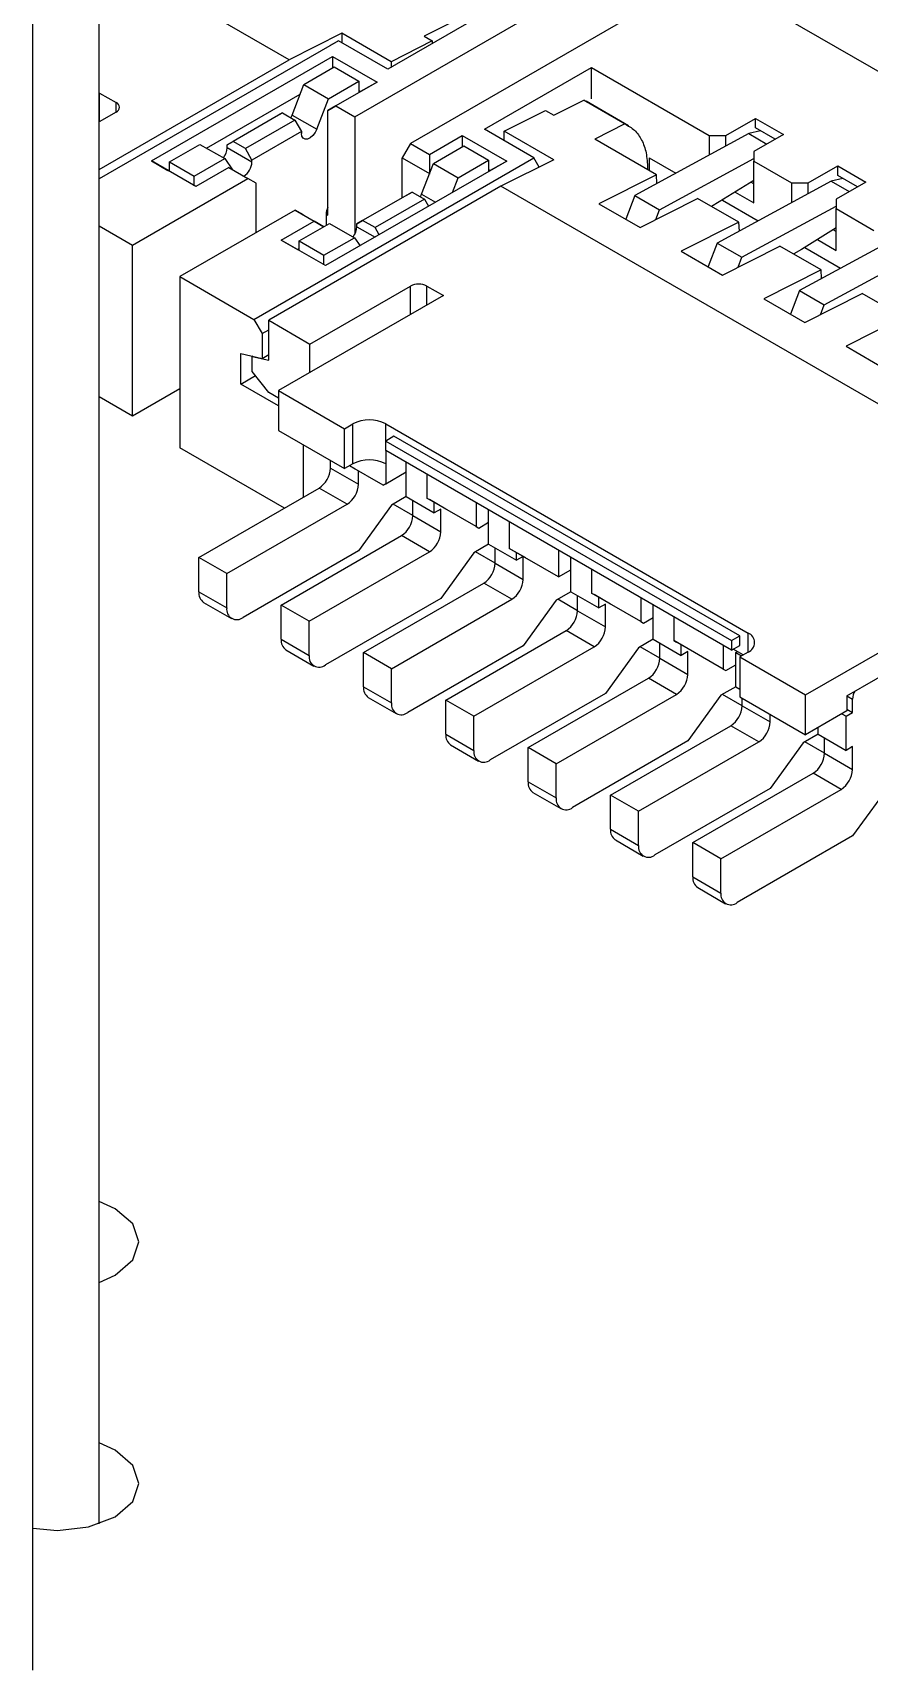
# Model space of a CAD drawing. Header units: millimetres. Extents: x 5 to 292, y 4 to 204.
# Drawn here: x 213.09 to 216.68, y 162.2 to 169.23 of the extents above; entities that cross this region are included whole.
import ezdxf

# ---------------------------------------------------------------- set-up
doc = ezdxf.new("R2010")
doc.units = ezdxf.units.MM

msp = doc.modelspace()

# ---------------------------------------------------------------- linework, layer by layer
at = {"color": 7, "linetype": 'Continuous', "lineweight": 25}
for p, q in [((213.3702, 162.8301), (213.3702, 173.9606)), ((213.0853, 162.2013), (213.0853, 171.862)), ((214.1855, 169.1181), (213.3702, 169.5887)), ((214.4683, 168.8732), (215.7765, 169.6283)), ((215.9796, 169.493), (214.7068, 168.7582)), ((215.9796, 169.493), (219.5151, 167.452)), ((215.0694, 169.3426), (214.6097, 169.0773)), ((214.8942, 169.2839), (214.7653, 169.219)), ((214.4118, 169.232), (214.1855, 169.1181)), ((214.4118, 169.232), (214.4118, 169.1916)), ((214.6239, 169.1096), (214.4118, 169.232)), ((214.7653, 169.219), (214.8007, 169.1986)), ((214.3976, 169.1997), (213.3702, 168.6066)), ((214.3976, 169.1997), (214.3623, 169.1793)), ((214.6097, 169.0773), (214.3976, 169.1997)), ((214.8007, 169.1986), (214.6239, 169.1096)), ((214.8007, 169.1986), (214.8007, 169.1875)), ((213.3702, 168.6474), (214.1855, 169.1181)), ((213.5951, 168.6833), (214.3729, 169.1324)), ((214.2495, 169.0121), (214.3799, 169.0875)), ((214.3729, 169.1324), (214.5638, 169.0222)), ((214.3729, 169.1324), (214.3729, 169.0834)), ((214.3799, 169.0875), (214.486, 169.0262)), ((214.6239, 169.1096), (214.6239, 169.0854)), ((215.025, 168.8195), (215.4846, 169.0848)), ((215.4846, 169.0848), (215.9902, 168.7929)), ((215.4846, 168.9504), (215.4846, 169.0848)), ((214.1984, 168.8806), (214.2495, 169.0121)), ((214.2495, 169.0121), (214.3555, 168.9509)), ((214.3555, 168.9509), (214.486, 169.0262)), ((214.5638, 169.0222), (214.387, 168.9201)), ((214.486, 169.0262), (214.486, 168.9773)), ((214.5638, 169.0222), (214.4931, 168.9813)), ((213.3702, 168.974), (213.3723, 168.9752)), ((213.3723, 168.9752), (213.443, 168.9344)), ((213.3723, 168.8691), (213.3723, 168.9752)), ((213.8316, 168.7383), (214.2331, 168.9701)), ((214.3045, 168.8194), (214.3555, 168.9509)), ((214.486, 168.9854), (214.4931, 168.9813)), ((215.322, 168.8796), (215.4509, 168.9445)), ((215.4509, 168.9445), (215.6277, 168.8424)), ((215.4645, 168.9357), (215.4509, 168.9445)), ((215.6431, 168.8347), (215.4609, 168.9398)), ((213.443, 168.8936), (213.3702, 168.8515)), ((213.3702, 168.8678), (213.3723, 168.8691)), ((213.3723, 168.8528), (213.3723, 168.8691)), ((214.1572, 168.8895), (213.9451, 168.767)), ((214.2102, 168.8589), (213.9981, 168.7364)), ((214.1325, 168.8752), (214.1572, 168.8895)), ((214.1572, 168.8895), (214.2102, 168.8589)), ((214.1928, 168.8689), (214.1984, 168.8806)), ((214.1984, 168.8806), (214.3045, 168.8194)), ((214.2102, 168.8589), (214.2385, 168.8099)), ((214.3517, 168.8997), (214.387, 168.9201)), ((214.387, 168.9201), (214.3517, 168.8997)), ((214.3517, 168.4506), (214.3517, 168.8997)), ((214.387, 168.9201), (214.4683, 168.8732)), ((214.4683, 168.8732), (214.4683, 168.3692)), ((215.1099, 168.8109), (215.2866, 168.9)), ((215.2866, 168.9), (215.322, 168.8796)), ((216.0609, 168.7929), (216.1882, 168.8664)), ((216.1882, 168.8664), (216.3084, 168.797)), ((216.1882, 168.8256), (216.1882, 168.8664)), ((214.2385, 168.8099), (214.0264, 168.6874)), ((214.2385, 168.8099), (214.2385, 168.8017)), ((214.7881, 168.7113), (214.9296, 168.7929)), ((214.9296, 168.7929), (215.1205, 168.6827)), ((214.9296, 168.7929), (214.9296, 168.7439)), ((215.2372, 168.697), (215.025, 168.8195)), ((215.322, 168.6885), (215.1099, 168.8109)), ((215.1099, 168.7705), (215.1099, 168.8109)), ((215.6277, 168.8424), (215.4981, 168.7772)), ((216.1599, 168.8011), (215.6704, 168.5348)), ((215.9902, 168.7929), (216.0609, 168.7929)), ((215.9902, 168.7929), (215.9902, 168.7088)), ((216.0609, 168.7472), (216.0609, 168.7929)), ((216.2094, 168.8128), (216.1599, 168.8011)), ((216.1599, 168.8011), (216.2377, 168.7562)), ((216.3084, 168.797), (216.1811, 168.7235)), ((216.2731, 168.7766), (216.1882, 168.8256)), ((216.2103, 168.8128), (216.2094, 168.8128)), ((213.6728, 168.6793), (213.8033, 168.7546)), ((213.8033, 168.7546), (213.9094, 168.6934)), ((213.9203, 168.7527), (213.9451, 168.767)), ((213.9451, 168.767), (213.9203, 168.7527)), ((213.9203, 168.7405), (213.9203, 168.7527)), ((213.9203, 168.7405), (214.0264, 168.6793)), ((213.9981, 168.7364), (213.9451, 168.767)), ((214.0264, 168.6874), (213.9981, 168.7364)), ((214.7068, 168.7582), (214.6715, 168.697)), ((214.7068, 168.7582), (214.7881, 168.7113)), ((214.8061, 168.6727), (214.9366, 168.748)), ((214.9366, 168.748), (215.0427, 168.6868)), ((215.7633, 168.6241), (215.4981, 168.7772)), ((216.1811, 168.7235), (216.1811, 168.6827)), ((213.786, 168.5731), (213.5951, 168.6833)), ((213.5951, 168.6833), (213.6658, 168.6425)), ((213.6658, 168.6425), (213.6728, 168.6466)), ((213.6728, 168.6793), (213.7789, 168.618)), ((213.6728, 168.6384), (213.6728, 168.6793)), ((213.7789, 168.618), (213.9094, 168.6934)), ((213.9274, 168.6548), (213.786, 168.5731)), ((213.9094, 168.6934), (213.9427, 168.6459)), ((213.9274, 168.6548), (214.0087, 168.6078)), ((213.9274, 168.6548), (213.9274, 168.6548)), ((214.0264, 168.6793), (214.0264, 168.6874)), ((214.0351, 168.003), (215.2372, 168.697)), ((215.1205, 168.6827), (214.3427, 168.2337)), ((214.6715, 168.5255), (214.6715, 168.697)), ((214.6715, 168.697), (214.7881, 168.6296)), ((214.7551, 168.5412), (214.8061, 168.6727)), ((214.7881, 168.7113), (214.7881, 168.6296)), ((214.8061, 168.6727), (214.9122, 168.6115)), ((214.9122, 168.6115), (215.0427, 168.6868)), ((215.0427, 168.6868), (215.0427, 168.6378)), ((215.0427, 168.646), (215.0498, 168.6419)), ((215.1205, 168.6827), (215.0498, 168.6419)), ((215.322, 168.6885), (215.0957, 168.5745)), ((215.2601, 168.6573), (215.2372, 168.697)), ((215.7251, 168.652), (215.7251, 168.6462)), ((215.7321, 168.6969), (215.8468, 168.6308)), ((215.7321, 168.6969), (215.7321, 168.6421)), ((215.7765, 168.4736), (216.1811, 168.6937)), ((216.1811, 168.6827), (216.3438, 168.5888)), ((216.1811, 168.5031), (216.1811, 168.6827)), ((216.4145, 168.5888), (216.5418, 168.6623)), ((216.5418, 168.6623), (216.662, 168.5929)), ((216.5418, 168.6215), (216.5418, 168.6623)), ((213.5137, 168.3221), (214.0087, 168.6078)), ((213.7789, 168.5772), (213.7789, 168.618)), ((214.0441, 168.5874), (214.0087, 168.6078)), ((214.0441, 168.5874), (214.0087, 168.6078)), ((214.0441, 168.3756), (214.0441, 168.5874)), ((215.0957, 168.5745), (214.0987, 167.999)), ((214.7881, 168.6296), (214.7898, 168.6306)), ((214.7881, 168.6296), (214.7881, 168.6263)), ((214.8877, 168.5483), (214.9122, 168.6115)), ((217.9242, 166.9417), (215.0957, 168.5745)), ((215.7633, 168.6241), (215.5165, 168.4998)), ((215.7655, 168.5866), (215.7633, 168.6241)), ((216.5135, 168.597), (216.024, 168.3307)), ((216.1811, 168.5997), (216.0326, 168.5072)), ((216.1811, 168.5847), (216.1686, 168.5919)), ((216.3438, 168.5888), (216.4145, 168.5888)), ((216.3438, 168.5888), (216.3438, 168.5047)), ((216.4145, 168.5431), (216.4145, 168.5888)), ((216.563, 168.6087), (216.5135, 168.597)), ((216.5135, 168.597), (216.5913, 168.5521)), ((216.662, 168.5929), (216.5347, 168.5194)), ((216.6266, 168.5725), (216.5418, 168.6215)), ((216.5639, 168.6087), (216.563, 168.6087)), ((214.7139, 168.55), (214.5018, 168.4276)), ((214.7669, 168.5194), (214.5548, 168.397)), ((214.6891, 168.5357), (214.7139, 168.55)), ((214.7139, 168.55), (214.7669, 168.5194)), ((214.7495, 168.5295), (214.7551, 168.5412)), ((214.7669, 168.5194), (214.7846, 168.4888)), ((215.6704, 168.5348), (215.6311, 168.4336)), ((215.6704, 168.5348), (215.7765, 168.4736)), ((215.6932, 168.3977), (215.9401, 168.5221)), ((216.1169, 168.42), (215.9401, 168.5221)), ((216.0326, 168.5072), (215.9993, 168.4879)), ((216.0462, 168.5156), (216.2003, 168.4267)), ((216.1006, 168.5495), (216.1811, 168.5031)), ((216.5347, 168.5194), (216.5347, 168.4786)), ((214.2118, 168.4725), (213.7169, 168.1867)), ((214.2118, 168.4725), (214.2932, 168.4255)), ((214.2472, 168.4521), (214.2118, 168.4725)), ((214.3446, 168.4547), (214.3517, 168.4506)), ((214.3446, 168.4547), (214.3446, 168.4062)), ((215.5165, 168.4998), (215.6932, 168.3977)), ((215.7601, 168.4314), (215.7765, 168.4736)), ((216.13, 168.2695), (216.5347, 168.4896)), ((216.5347, 168.4786), (216.6973, 168.3847)), ((216.5347, 168.299), (216.5347, 168.4786)), ((213.3702, 168.4049), (213.5137, 168.3221)), ((214.1517, 168.3439), (214.2932, 168.4255)), ((214.2295, 168.3398), (214.36, 168.4151)), ((214.2932, 168.4255), (214.3356, 168.401)), ((214.3356, 168.401), (214.2932, 168.4255)), ((214.36, 168.4151), (214.4661, 168.3539)), ((214.477, 168.4133), (214.5018, 168.4276)), ((214.5018, 168.4276), (214.477, 168.4133)), ((214.477, 168.401), (214.477, 168.4133)), ((214.5548, 168.397), (214.5018, 168.4276)), ((214.5725, 168.3663), (214.5548, 168.397)), ((216.1169, 168.42), (215.87, 168.2957)), ((216.1191, 168.3825), (216.1169, 168.42)), ((216.867, 168.3929), (216.3775, 168.1266)), ((216.5347, 168.3956), (216.3862, 168.303)), ((216.5347, 168.3806), (216.5222, 168.3878)), ((213.5137, 167.5872), (213.5137, 168.3221)), ((214.3427, 168.2337), (214.1517, 168.3439)), ((214.1517, 168.3439), (214.2225, 168.3031)), ((214.2225, 168.3031), (214.2295, 168.3071)), ((214.2295, 168.3398), (214.3356, 168.2786)), ((214.2295, 168.299), (214.2295, 168.3398)), ((214.3356, 168.2786), (214.4661, 168.3539)), ((214.4661, 168.3539), (214.4906, 168.3191)), ((215.87, 168.2957), (216.0468, 168.1936)), ((216.024, 168.3307), (215.9847, 168.2295)), ((216.024, 168.3307), (216.13, 168.2695)), ((216.0468, 168.1936), (216.2936, 168.318)), ((216.4704, 168.2159), (216.2936, 168.318)), ((216.3862, 168.303), (216.3528, 168.2838)), ((216.3998, 168.3115), (216.5539, 168.2225)), ((216.4542, 168.3454), (216.5347, 168.299)), ((214.3356, 168.2378), (214.3356, 168.2786)), ((214.3427, 168.2337), (214.3427, 168.2337)), ((216.1137, 168.2273), (216.13, 168.2695)), ((216.4836, 168.0654), (216.8882, 168.2855)), ((213.7169, 168.1867), (214.0351, 168.003)), ((213.7169, 168.1867), (213.7169, 167.4518)), ((216.4704, 168.2159), (216.2236, 168.0916)), ((216.4726, 168.1784), (216.4704, 168.2159)), ((214.8482, 168.1051), (214.1411, 167.6969)), ((214.2755, 167.8969), (214.7068, 168.1459)), ((214.7775, 168.1459), (214.8482, 168.1051)), ((216.2236, 168.0916), (216.4003, 167.9895)), ((216.3775, 168.1266), (216.3383, 168.0254)), ((216.3775, 168.1266), (216.4836, 168.0654)), ((216.4003, 167.9895), (216.6472, 168.1139)), ((216.824, 168.0118), (216.6472, 168.1139)), ((216.4672, 168.0232), (216.4836, 168.0654)), ((216.824, 168.0118), (216.5771, 167.8875)), ((214.0351, 168.003), (214.0704, 167.9418)), ((214.0704, 167.9418), (214.0987, 167.9581)), ((214.0704, 167.9418), (214.0704, 167.8357)), ((214.0987, 167.999), (214.2755, 167.8969)), ((214.0987, 167.8275), (214.0987, 167.999)), ((214.2755, 167.7744), (214.2755, 167.8969)), ((216.5771, 167.8875), (216.7539, 167.7854)), ((213.9785, 167.8561), (214.0704, 167.8357)), ((213.9785, 167.7254), (213.9785, 167.8561)), ((214.0296, 167.8447), (214.028, 167.8438)), ((214.028, 167.8438), (214.0987, 167.8275)), ((214.028, 167.7785), (214.028, 167.8438)), ((214.0704, 167.8357), (214.0987, 167.852)), ((213.9785, 167.7254), (214.0413, 167.7616)), ((214.0987, 167.6887), (214.028, 167.7785)), ((213.5137, 167.5872), (213.3702, 167.6701)), ((213.7169, 167.7045), (213.5137, 167.5872)), ((214.1411, 167.6315), (213.9785, 167.7254)), ((214.1411, 167.6642), (214.0987, 167.6887)), ((214.1411, 167.6969), (214.424, 167.5336)), ((214.1411, 167.6969), (214.1411, 167.5254)), ((214.1411, 167.5254), (214.424, 167.3621)), ((214.424, 167.5336), (214.4593, 167.554)), ((214.424, 167.3621), (214.424, 167.5336)), ((214.4593, 167.3825), (214.4593, 167.554)), ((214.6008, 167.554), (216.1564, 166.656)), ((214.1659, 167.1927), (213.7169, 167.4518)), ((214.2472, 167.2396), (214.2472, 167.4642)), ((214.6361, 167.5009), (214.6008, 167.4805)), ((214.6008, 167.4397), (214.6008, 167.4805)), ((214.6008, 167.4805), (216.0857, 166.6233)), ((216.121, 166.6437), (214.6361, 167.5009)), ((214.3639, 167.3641), (214.3639, 167.3968)), ((214.4593, 167.3825), (214.424, 167.3621)), ((216.0857, 166.5825), (214.6008, 167.4397)), ((214.6008, 167.4397), (214.6008, 167.3825)), ((214.6008, 167.3825), (214.6008, 167.2968)), ((214.6891, 167.2417), (214.6891, 167.3887)), ((214.3639, 167.3641), (214.4841, 167.2947)), ((214.5901, 167.2907), (214.4452, 167.3744)), ((214.4699, 167.3601), (214.4452, 167.3744)), ((214.4841, 167.2947), (214.4841, 167.3519)), ((214.6008, 167.2968), (214.6891, 167.3478)), ((214.7775, 167.3377), (214.7775, 167.2356)), ((213.7982, 166.9804), (214.3144, 167.2784)), ((214.4346, 167.209), (214.3144, 167.2784)), ((214.6008, 167.2968), (214.5901, 167.2907)), ((214.5901, 167.2907), (214.6008, 167.2968)), ((214.5901, 167.2907), (214.5901, 167.2907)), ((214.6892, 167.2417), (214.6255, 167.2049)), ((214.6891, 167.2417), (214.8094, 167.1723)), ((213.9184, 166.911), (214.4346, 167.209)), ((214.6255, 167.2049), (214.4841, 167.0089)), ((214.7174, 167.16), (214.6326, 167.209)), ((214.7174, 167.16), (214.7174, 167.2254)), ((214.9897, 167.1131), (214.7775, 167.2356)), ((214.7775, 167.2356), (214.7881, 167.2295)), ((214.8588, 167.1886), (214.7881, 167.2295)), ((214.8094, 167.1723), (214.8094, 167.2172)), ((214.8376, 167.1886), (214.8094, 167.1723)), ((214.8376, 167.0906), (214.8376, 167.1886)), ((214.9897, 167.2152), (214.9897, 167.1131)), ((215.0427, 167.0376), (215.0427, 167.1846)), ((214.7174, 167.16), (214.8376, 167.0906)), ((214.9897, 167.1131), (215.0003, 167.107)), ((214.9897, 167.1131), (215.0003, 167.107)), ((215.0003, 167.107), (215.0427, 167.1315)), ((215.0003, 167.107), (215.0003, 167.107)), ((215.1311, 167.1336), (215.1311, 167.0192)), ((214.1517, 166.7763), (214.6679, 167.0743)), ((214.7881, 167.0049), (214.6679, 167.0743)), ((215.0427, 167.0376), (214.9791, 167.0008)), ((215.0427, 167.0376), (215.1629, 166.9682)), ((213.7982, 166.8334), (213.7982, 166.9804)), ((213.9184, 166.911), (213.7982, 166.9804)), ((214.4841, 167.0089), (213.9891, 166.7232)), ((214.2719, 166.7069), (214.7881, 167.0049)), ((214.9791, 167.0008), (214.8376, 166.8048)), ((215.071, 166.9559), (214.9861, 167.0049)), ((215.071, 166.9559), (215.071, 167.0213)), ((215.3432, 166.8968), (215.1311, 167.0192)), ((215.2018, 166.9784), (215.1311, 167.0192)), ((215.1629, 166.9682), (215.1629, 167.0009)), ((215.1912, 166.9845), (215.1629, 166.9682)), ((215.1912, 166.8865), (215.1912, 166.9845)), ((215.3432, 167.0111), (215.3432, 166.8968)), ((215.3962, 166.8335), (215.3962, 166.9805)), ((213.9184, 166.764), (213.9184, 166.911)), ((215.071, 166.9559), (215.1912, 166.8865)), ((215.3432, 166.8968), (215.3962, 166.9274)), ((215.3432, 166.8968), (215.3432, 166.8968)), ((215.4846, 166.9295), (215.4846, 166.8274)), ((213.7982, 166.8334), (213.9184, 166.764)), ((214.5053, 166.5722), (215.0215, 166.8702)), ((215.1417, 166.8008), (215.0215, 166.8702)), ((215.3963, 166.8334), (215.3326, 166.7967)), ((215.3962, 166.8335), (215.5165, 166.7641)), ((215.4245, 166.7518), (215.4245, 166.8172)), ((215.6968, 166.7049), (215.4846, 166.8274)), ((215.4846, 166.8274), (215.4952, 166.8212)), ((215.566, 166.7804), (215.4952, 166.8212)), ((213.8189, 166.7876), (213.9391, 166.7183)), ((214.1517, 166.6293), (214.1517, 166.7763)), ((214.2719, 166.7069), (214.1517, 166.7763)), ((214.8376, 166.8048), (214.3427, 166.5191)), ((214.6255, 166.5028), (215.1417, 166.8008)), ((215.3326, 166.7967), (215.1912, 166.6007)), ((215.4245, 166.7518), (215.3397, 166.8008)), ((215.4245, 166.7518), (215.5447, 166.6824)), ((215.5165, 166.7641), (215.5165, 166.809)), ((215.5447, 166.7804), (215.5165, 166.7641)), ((215.5447, 166.6824), (215.5447, 166.7804)), ((215.6968, 166.807), (215.6968, 166.7049)), ((215.7498, 166.6294), (215.7498, 166.7764)), ((216.4039, 166.3906), (217.111, 166.7988)), ((214.2719, 166.5599), (214.2719, 166.7069)), ((215.6968, 166.7049), (215.7074, 166.6988)), ((215.6968, 166.7049), (215.7074, 166.6988)), ((215.7074, 166.6988), (215.7498, 166.7233)), ((215.7074, 166.6988), (215.7074, 166.6988)), ((215.8382, 166.7254), (215.8382, 166.6233)), ((216.5807, 166.3865), (217.111, 166.6927)), ((214.1517, 166.6293), (214.2719, 166.5599)), ((214.8588, 166.3681), (215.375, 166.6661)), ((215.4952, 166.5967), (215.375, 166.6661)), ((215.7498, 166.6294), (215.6862, 166.5926)), ((215.7498, 166.6294), (215.87, 166.56)), ((215.7781, 166.5477), (215.7781, 166.6131)), ((216.0503, 166.5008), (215.8382, 166.6233)), ((215.8382, 166.6233), (215.8488, 166.6171)), ((215.9195, 166.5763), (215.8488, 166.6171)), ((215.87, 166.56), (215.87, 166.6049)), ((216.0857, 166.6233), (216.121, 166.6437)), ((216.0857, 166.6233), (216.0857, 166.5825)), ((216.121, 166.6029), (216.121, 166.6437)), ((214.1725, 166.5835), (214.2927, 166.5142)), ((214.5053, 166.4252), (214.5053, 166.5722)), ((214.6255, 166.5028), (214.5053, 166.5722)), ((215.1912, 166.6007), (214.6962, 166.315)), ((214.9791, 166.2987), (215.4952, 166.5967)), ((215.6862, 166.5926), (215.5447, 166.3966)), ((215.7781, 166.5477), (215.6932, 166.5967)), ((215.7781, 166.5477), (215.8983, 166.4783)), ((215.8983, 166.5763), (215.87, 166.56)), ((215.8983, 166.4783), (215.8983, 166.5763)), ((216.0503, 166.6029), (216.0503, 166.5008)), ((216.0857, 166.5825), (216.121, 166.6029)), ((216.1352, 166.5621), (216.0927, 166.5866)), ((216.1034, 166.5723), (216.1104, 166.5763)), ((216.1034, 166.4253), (216.1034, 166.5723)), ((216.1034, 166.5723), (216.1281, 166.558)), ((216.1564, 166.5743), (216.121, 166.5539)), ((216.121, 166.5539), (216.4039, 166.3906)), ((216.121, 166.5539), (216.121, 166.3824)), ((214.6255, 166.3558), (214.6255, 166.5028)), ((216.0503, 166.5008), (216.0609, 166.4947)), ((216.0503, 166.5008), (216.0609, 166.4947)), ((216.0609, 166.4947), (216.1034, 166.5192)), ((216.0609, 166.4947), (216.0609, 166.4947)), ((214.5053, 166.4252), (214.6255, 166.3558)), ((215.5447, 166.3966), (215.0498, 166.1109)), ((215.2124, 166.164), (215.7286, 166.462)), ((215.8488, 166.3926), (215.7286, 166.462)), ((216.1034, 166.4252), (216.0397, 166.3885)), ((216.1034, 166.4253), (216.121, 166.4151)), ((214.526, 166.3794), (214.6462, 166.31)), ((214.8588, 166.2211), (214.8588, 166.3681)), ((214.9791, 166.2987), (214.8588, 166.3681)), ((215.3326, 166.0946), (215.8488, 166.3926)), ((216.0397, 166.3885), (215.8983, 166.1925)), ((216.1316, 166.3436), (216.0468, 166.3926)), ((216.121, 166.3824), (216.4039, 166.2192)), ((216.1316, 166.3436), (216.1316, 166.3763)), ((216.1316, 166.3436), (216.2518, 166.2742)), ((216.4039, 166.2192), (216.4039, 166.3906)), ((216.5807, 166.3865), (216.5807, 166.3212)), ((216.5807, 166.3294), (216.6054, 166.3151)), ((216.6054, 166.3151), (216.6054, 166.3722)), ((214.9791, 166.1517), (214.9791, 166.2987)), ((215.566, 165.9599), (216.0821, 166.2579)), ((216.2024, 166.1885), (216.0821, 166.2579)), ((216.2518, 166.2742), (216.2518, 166.3069)), ((216.5807, 166.3212), (216.4039, 166.2192)), ((216.5594, 166.309), (216.5771, 166.2988)), ((216.5771, 166.2988), (216.6054, 166.3151)), ((216.5771, 166.1518), (216.5771, 166.2988)), ((214.8588, 166.2211), (214.9791, 166.1517)), ((215.8983, 166.1925), (215.4033, 165.9068)), ((215.6862, 165.8905), (216.2024, 166.1885)), ((216.3933, 166.1844), (216.2518, 165.9884)), ((216.4569, 166.2211), (216.3933, 166.1844)), ((216.4852, 166.1395), (216.4003, 166.1885)), ((216.4569, 166.2212), (216.4569, 166.2498)), ((216.4569, 166.2212), (216.5771, 166.1518)), ((216.4852, 166.1395), (216.4852, 166.2048)), ((214.8796, 166.1753), (214.9998, 166.1059)), ((215.2124, 166.017), (215.2124, 166.164)), ((215.3326, 166.0946), (215.2124, 166.164)), ((216.4852, 166.1395), (216.6054, 166.0701)), ((216.6054, 166.1681), (216.5771, 166.1518)), ((216.6054, 166.0701), (216.6054, 166.1681)), ((215.3326, 165.9476), (215.3326, 166.0946)), ((215.9195, 165.7558), (216.4357, 166.0538)), ((216.5559, 165.9844), (216.4357, 166.0538)), ((215.2124, 166.017), (215.3326, 165.9476)), ((216.2518, 165.9884), (215.7569, 165.7027)), ((216.0397, 165.6864), (216.5559, 165.9844)), ((215.2331, 165.9712), (215.3533, 165.9018)), ((215.566, 165.8129), (215.566, 165.9599)), ((215.6862, 165.8905), (215.566, 165.9599)), ((216.7221, 165.946), (216.6054, 165.7843)), ((215.6862, 165.7435), (215.6862, 165.8905)), ((215.566, 165.8129), (215.6862, 165.7435)), ((215.5867, 165.7671), (215.7069, 165.6977)), ((216.6054, 165.7843), (216.1104, 165.4986)), ((215.9195, 165.6088), (215.9195, 165.7558)), ((216.0397, 165.6864), (215.9195, 165.7558)), ((216.0397, 165.5394), (216.0397, 165.6864)), ((215.9195, 165.6088), (216.0397, 165.5394)), ((215.9402, 165.563), (216.0604, 165.4936)), ((213.4387, 164.1835), (213.3702, 164.2143)), ((213.4387, 163.1467), (213.3702, 163.1774))]:
    msp.add_line(p, q, dxfattribs=at)
at = {"color": 8, "linetype": 'Continuous', "lineweight": 25}
for p, q in [((213.443, 168.8936), (213.443, 168.9344)), ((214.7551, 168.5412), (214.8152, 168.5065)), ((214.477, 168.401), (214.5548, 168.3561)), ((214.7068, 168.0235), (214.7068, 168.1459)), ((214.7775, 168.0643), (214.7775, 168.1459)), ((214.6008, 167.4805), (214.6008, 167.554)), ((216.1564, 166.5743), (216.1564, 166.656)), ((216.5806, 166.3865), (216.6054, 166.3722))]:
    msp.add_line(p, q, dxfattribs=at)
at = {"color": 7, "linetype": 'Continuous', "lineweight": 25, "flags": 128}
for points in [[(214.3045, 168.8194), (214.2972, 168.8049), (214.2874, 168.7922), (214.2762, 168.7827), (214.2647, 168.7774), (214.2542, 168.7768), (214.2458, 168.7811), (214.2404, 168.7897), (214.2385, 168.8017)], [(213.3702, 163.867), (213.4387, 163.8977), (213.5146, 163.9633), (213.5413, 164.0406), (213.5146, 164.1179), (213.4387, 164.1835)], [(213.0853, 162.8112), (213.1913, 162.8017), (213.3252, 162.8171), (213.4387, 162.8609), (213.5146, 162.9265), (213.5413, 163.0038), (213.5146, 163.0811), (213.4387, 163.1467)]]:
    msp.add_lwpolyline(points, dxfattribs=at)
at = {"color": 7, "linetype": 'Continuous', "lineweight": 25}
for centre, radius, start, end in [((213.4353, 168.914), 0.0218, 290.78345, 69.2147), ((213.8427, 168.7444), 0.0777, 321.9453, 357.08716), ((213.9505, 168.6822), 0.076, 302.27371, 357.7417), ((214.4145, 168.4525), 0.07, 153.95605, 178.24971), ((214.3994, 168.405), 0.0777, 321.95174, 357.0819), ((214.7422, 168.0777), 0.0769, 62.61057, 117.38943), ((214.53, 167.4175), 0.1537, 62.60929, 117.39071), ((214.53, 167.2461), 0.1537, 62.60929, 117.39071), ((214.2564, 167.369), 0.1076, 302.60706, 357.39294), ((214.3766, 167.2996), 0.1076, 302.60706, 357.39294), ((214.61, 167.1649), 0.1076, 302.60706, 357.39294), ((214.7302, 167.0955), 0.1076, 302.60706, 357.39294), ((214.9635, 166.9608), 0.1076, 302.60706, 357.39294), ((215.0837, 166.8914), 0.1076, 302.60706, 357.39294), ((213.8483, 166.8285), 0.0503, 174.38155, 234.29904), ((213.9615, 166.757), 0.0437, 170.78518, 309.20407), ((215.3171, 166.7567), 0.1076, 302.60706, 357.39294), ((215.4373, 166.6873), 0.1076, 302.60706, 357.39294), ((214.2018, 166.6244), 0.0503, 174.38155, 234.29904), ((216.1409, 166.6151), 0.0437, 290.78328, 69.21718), ((214.3151, 166.5529), 0.0437, 170.78518, 309.20407), ((215.6706, 166.5526), 0.1076, 302.60706, 357.39294), ((215.7908, 166.4832), 0.1076, 302.60706, 357.39294), ((214.5554, 166.4203), 0.0503, 174.38155, 234.29904), ((216.6774, 166.3698), 0.072, 149.20631, 178.05765), ((214.6686, 166.3488), 0.0437, 170.78518, 309.20407), ((216.0242, 166.3485), 0.1076, 302.60706, 357.39294), ((216.1444, 166.2791), 0.1076, 302.60706, 357.39294), ((214.9089, 166.2162), 0.0503, 174.38155, 234.29904), ((215.0222, 166.1447), 0.0437, 170.78518, 309.20407), ((216.3777, 166.1444), 0.1076, 302.60706, 357.39294), ((216.4979, 166.075), 0.1076, 302.60706, 357.39294), ((215.2625, 166.0121), 0.0503, 174.38155, 234.29904), ((215.3757, 165.9406), 0.0437, 170.78518, 309.20407), ((215.616, 165.808), 0.0503, 174.38155, 234.29904), ((215.7293, 165.7365), 0.0437, 170.78518, 309.20407), ((215.9696, 165.6039), 0.0503, 174.38155, 234.29904), ((216.0828, 165.5324), 0.0437, 170.78518, 309.20407)]:
    msp.add_arc(centre, radius, start, end, dxfattribs=at)
msp.add_open_spline([(215.6277, 168.8424), (215.6421, 168.8344), (215.6709, 168.8183), (215.7013, 168.7747), (215.7213, 168.7198), (215.7238, 168.6746), (215.7251, 168.652)], degree=3, knots=[0, 0, 0, 0, 0.25, 0.499999, 0.75, 1, 1, 1, 1], dxfattribs=at)

doc.saveas('drawing.dxf')
